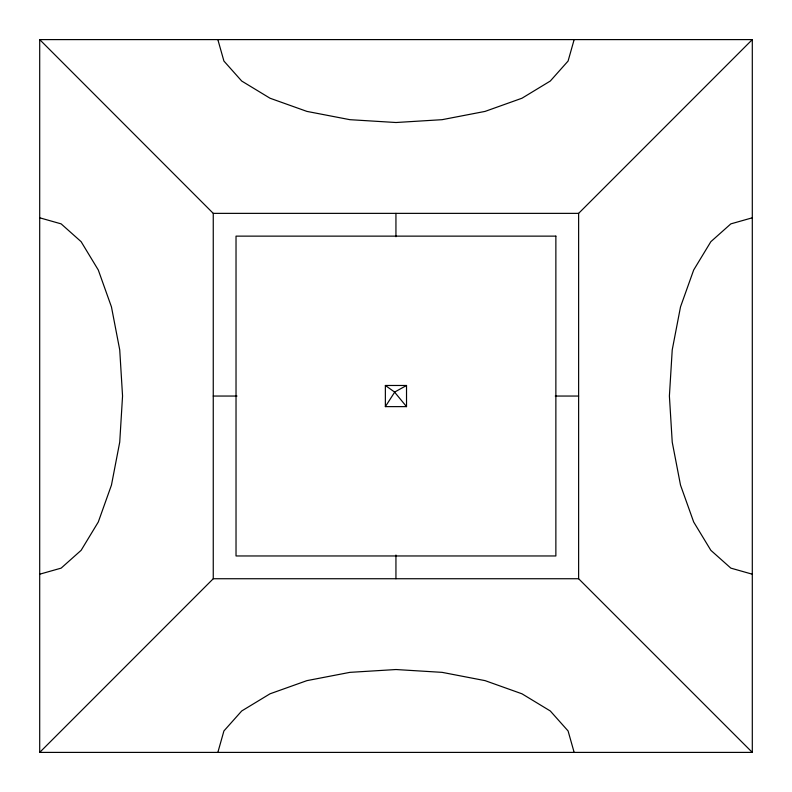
<?xml version="1.0" encoding="UTF-8"?>
<svg xmlns="http://www.w3.org/2000/svg" width="792" height="792" viewBox="0 0 792 792"><rect width="100%" height="100%" fill="white"/><g stroke="black" fill="none" stroke-linecap="round" stroke-linejoin="round"><path stroke-width="1.19" d="M217.85 752.4L223.918 730.947L241.718 710.968L270.032 693.802L306.93 680.635L349.896 672.358L396 669.527L442.104 672.358L485.07 680.635L521.968 693.802L550.282 710.968L568.082 730.947L574.151 752.4M574.151 39.6L568.082 61.053L550.282 81.051L521.968 98.228L485.07 111.405L442.104 119.681L396 122.513L349.896 119.681L306.93 111.405L270.032 98.228L241.718 81.051L223.918 61.053L217.85 39.6M385.367 406.623L394.693 392.119L385.367 385.476L385.367 406.623L406.524 406.623L406.524 385.476L385.367 385.476M39.699 752.4L213.256 578.734L213.256 213.365L39.699 39.6L752.301 39.6L752.301 752.4L39.699 752.4L39.699 39.6M752.301 752.4L578.625 578.734L578.625 213.365L752.301 39.6M406.524 406.623L394.584 392.119L406.524 385.476M752.301 217.8L730.848 223.869L710.85 241.679L693.683 269.993L680.506 306.9L672.23 349.876L669.398 396L672.23 442.124L680.506 485.1L693.683 522.007L710.85 550.321L730.848 568.131L752.301 574.2M39.699 574.2L61.142 568.131L81.13 550.321L98.287 522.007L111.454 485.1L119.731 442.124L122.552 396L119.731 349.876L111.454 306.9L98.287 269.993L81.13 241.679L61.142 223.869L39.699 217.8M213.256 213.365L578.625 213.365M213.256 396.05L236.986 396.05M555.271 396.05L578.625 396.05M213.256 578.734L578.625 578.734M395.941 213.365L395.941 236.729M395.941 555.014L395.941 578.734M555.865 236.135L236.026 236.135L236.026 555.964L555.865 555.964L555.865 236.135"/></g></svg>
